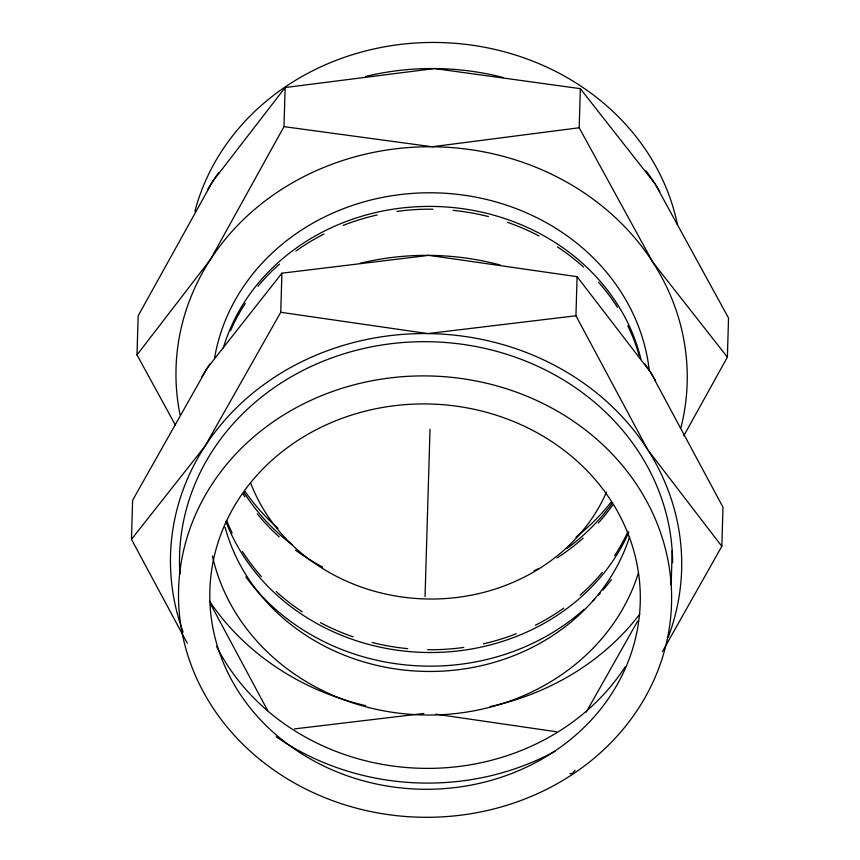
<?xml version="1.0" encoding="UTF-8"?>
<svg xmlns="http://www.w3.org/2000/svg" width="860" height="860" viewBox="0 0 860 860"><rect width="100%" height="100%" fill="white"/><g stroke="black" fill="none" stroke-linecap="round" stroke-linejoin="round"><path stroke-width="1.29" d="M187.276 643.205L131.462 539.349L132.623 500.24L207.26 368.048L281.908 273.179L428.925 255.355L577.092 276.673L650.622 372.391A255.656 228.792 1.7 0 1 655.46 380.432M175.386 425.098L136.998 354.911L138.159 315.803L212.807 181.234L285.144 87.537L434.472 68.553A255.667 228.803 1.7 0 1 503.164 77.507M136.998 354.911L210.485 259.44L283.993 126.646L285.144 87.537M131.462 539.349L204.938 446.254L280.747 312.287L281.908 273.179M425.044 596.603L430.021 429.215M683.84 435.719L727.377 357.147L652.697 262.01L579.178 127.764L580.339 88.655L434.472 68.553M662.383 651.622L721.83 546.326L647.73 449.705L575.931 315.77L577.092 276.673M671.176 584.854L672.197 550.636M721.83 546.326L722.991 507.228L650.622 372.391M727.377 357.147L728.538 318.039L655.019 183.793A255.667 228.803 1.7 0 0 645.957 170.775M586.24 712.101L637.712 621.049M575.017 770.259L572.545 773.387L569.9 773.71M283.993 126.646L432.15 146.759L579.178 127.764M575.931 315.77L427.753 333.583L280.747 312.287M294.518 728.893L423.84 713.477M435.805 714.165L556.474 731.774M580.339 88.655L655.019 183.793M210.496 603.913L267.815 710.822M606.515 492.07A189.447 169.538 1.7 0 1 425.947 598.958A189.447 169.538 1.7 0 1 250.722 483.137M611.954 503.423A214.892 192.317 1.7 0 1 566.589 548.691M292.045 544.692A214.892 192.317 1.7 0 1 244.154 492.748M223.299 347.945A214.892 192.317 1.7 0 1 435.805 206.486A214.892 192.317 1.7 0 1 640.851 358.921M628.058 531.405A214.892 192.317 1.7 0 1 614.62 555.657M602.258 572.405A214.892 192.317 1.7 0 1 580.156 595.152M563.773 608.117A214.892 192.317 1.7 0 1 535.371 625.231M516.258 633.745A214.892 192.317 1.7 0 1 483.341 643.839M463.776 647.429A214.892 192.317 1.7 0 1 427.678 649.719M407.704 648.644A214.892 192.317 1.7 0 1 372.122 642.484M353.094 636.819A214.892 192.317 1.7 0 1 320.447 622.651M302.225 611.815A214.892 192.317 1.7 0 1 276.232 591.583M261.375 576.544A214.892 192.317 1.7 0 1 242.412 551.4M232.157 532.985A214.892 192.317 1.7 0 1 226.814 520.891M611.095 502.1A219.192 196.166 1.7 0 1 576.007 537.091M278.038 528.384A219.192 196.166 1.7 0 1 245.089 491.469M214.624 357.674A219.192 196.166 1.7 0 1 436.192 192.866A219.192 196.166 1.7 0 1 649.106 369.069M180.019 414.713A255.667 228.803 1.7 0 1 431.01 146.748M194.919 211.227A246.594 220.687 1.7 0 1 441.277 42.559A246.594 220.687 1.7 0 1 677.551 225.169M432.15 146.759A255.656 228.792 1.7 0 1 652.697 261.999M653.267 262.891A255.656 228.792 1.7 0 1 680.894 427.753M207.905 189.125A255.667 228.803 1.7 0 1 218.698 172.624M365.683 76.443A255.667 228.803 1.7 0 1 433.332 68.542M655.589 184.685A255.667 228.803 1.7 0 1 659.781 191.5M648.3 450.597A255.656 228.792 1.7 0 1 668.22 637.153M183.126 632.132A255.656 228.792 1.7 0 1 426.625 333.572M427.764 333.594A255.656 228.792 1.7 0 1 647.741 449.715M625.123 666.941A230.157 205.97 1.7 0 1 414.584 768.055A230.157 205.97 1.7 0 1 216.494 646.247M639.797 614.083A255.656 228.792 1.7 0 1 490.178 706.587M430.075 255.388A255.656 228.792 1.7 0 1 500.187 265.009M644.957 363.898A255.656 228.792 1.7 0 1 650.053 371.52M365.543 705.619A255.667 228.803 1.7 0 1 209.582 601.237M201.681 377.078A255.667 228.803 1.7 0 1 210.152 363.715M360.136 263.257A255.667 228.803 1.7 0 1 428.925 255.355M629.595 536.758A209.249 187.265 1.7 0 1 424.27 671.402A209.249 187.265 1.7 0 1 225.083 527.255M555.012 751.274A246.594 220.687 1.7 0 1 276.189 736.751M179.933 574.147A246.594 220.687 1.7 0 1 418.014 341.753A246.594 220.687 1.7 0 1 672.628 562.655M612.675 505.089A214.892 192.317 1.7 0 1 598.388 522.944M583.155 538.102A214.892 192.317 1.7 0 1 557.065 557.936M538.79 568.471A214.892 192.317 1.7 0 1 534.146 570.793M322.672 567.084A214.892 192.317 1.7 0 1 295.539 550.153M279.221 536.93A214.892 192.317 1.7 0 1 257.226 513.839M244.939 496.897A214.892 192.317 1.7 0 1 242.821 493.543M230.555 330.681A214.892 192.317 1.7 0 1 245.272 303.462M257.978 286.262A214.892 192.317 1.7 0 1 279.489 264.106M295.851 251.088A214.892 192.317 1.7 0 1 324.037 234.006M343.161 225.417A214.892 192.317 1.7 0 1 377.228 214.968M396.922 211.409A214.892 192.317 1.7 0 1 432.913 209.216M452.994 210.356A214.892 192.317 1.7 0 1 488.448 216.58M507.55 222.331A214.892 192.317 1.7 0 1 539.005 235.984M557.398 246.841A214.892 192.317 1.7 0 1 583.446 267.03M598.442 282.155A214.892 192.317 1.7 0 1 617.448 307.278M627.811 325.822A214.892 192.317 1.7 0 1 639.055 355.266M628.832 532.286A214.892 192.317 1.7 0 1 424.012 652.439A214.892 192.317 1.7 0 1 225.836 521.364M638.389 573.05A219.192 196.166 1.7 0 1 418.949 714.832A219.192 196.166 1.7 0 1 212.409 555.893M611.32 579.672A219.192 196.166 1.7 0 1 602.946 590.121M600.28 593.163A219.192 196.166 1.7 0 1 598.474 595.152M594.776 599.076A219.192 196.166 1.7 0 1 592.895 601M584.166 609.267A219.192 196.166 1.7 0 1 245.852 576.909M261.451 760.756A246.594 220.687 1.7 0 0 666.607 642.291A246.594 220.687 1.7 0 0 347.096 386.763A246.594 220.687 1.7 0 0 261.451 760.756M282.22 739.912A215.279 192.661 1.7 0 0 635.938 636.486A215.279 192.661 1.7 0 0 356.986 413.413A215.279 192.661 1.7 0 0 282.22 739.912"/></g></svg>
